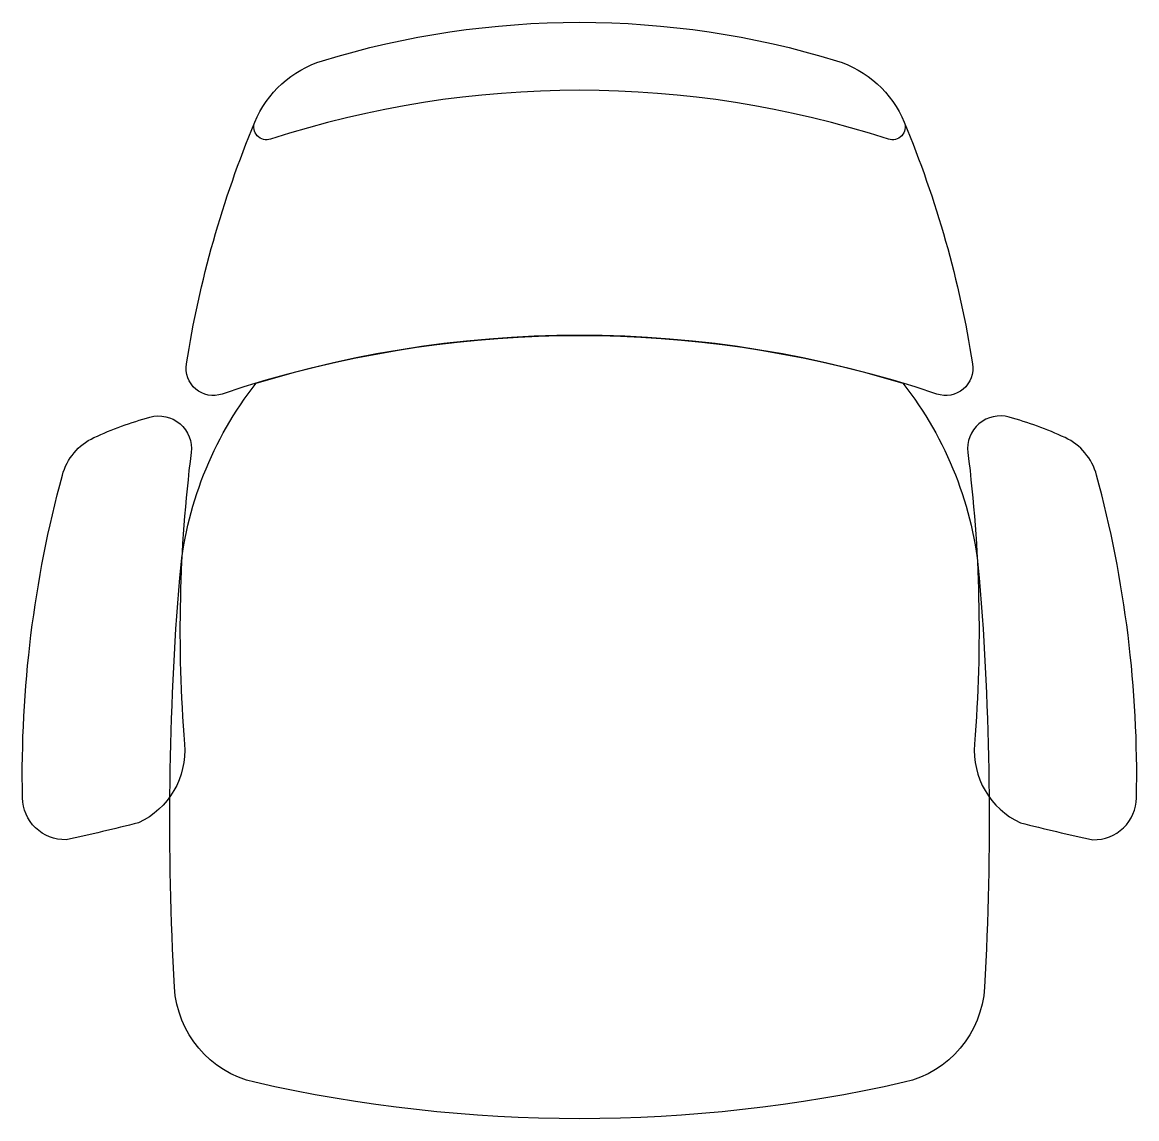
# Model space of a CAD drawing. Header units: millimetres. Extents: x -307 to 307, y -302 to 302.
import ezdxf

# ---------------------------------------------------------------- set-up
doc = ezdxf.new("R2010")
doc.units = ezdxf.units.MM
doc.header["$LTSCALE"] = 0.001

msp = doc.modelspace()

# ---------------------------------------------------------------- linework, layer by layer
for points in [[(-197, 97.24, -0.567761), (-216.7, 113.84, -0.059862), (-179, 247.04, -0.224321), (-141.7, 280.94, -0.149405), (141.7, 280.94, -0.224321), (179, 247.04, -0.059862), (216.7, 113.84, -0.567761), (197, 97.24, 0.164102), (-197, 97.24)], [(-170.3, 237.74, -0.642678), (-179, 247.04, -0.224321), (-141.7, 280.94, -0.149405), (141.7, 280.94, -0.224321), (179, 247.04, -0.642678), (170.3, 237.74, 0.157903), (-170.3, 237.74)], [(-179, -282.06, -0.334655), (-223.3, -229.66, -0.034623), (-220.4, -3.96, -0.147077), (-178.3, 103.24, -0.147789), (178.3, 103.24, -0.147077), (220.4, -3.96, -0.034623), (223.3, -229.66, -0.334655), (179, -282.06, -0.112061), (-179, -282.06)], [(-285.1, 52.54, -0.221641), (-267.7, 73.24, -0.040686), (-236.8, 84.54, -0.534276), (-214.1, 65.04, 0.051327), (-217.8, -95.66, -0.313481), (-243.1, -139.06, -0.01033), (-283.1, -148.36, -0.415569), (-307.1, -125.26, -0.071013), (-285.1, 52.54)], [(285.1, 52.54, 0.221641), (267.7, 73.24, 0.040686), (236.8, 84.54, 0.534276), (214.1, 65.04, -0.051327), (217.8, -95.66, 0.313481), (243.1, -139.06, 0.01033), (283.1, -148.36, 0.415569), (307.1, -125.26, 0.071013), (285.1, 52.54)]]:
    msp.add_lwpolyline(points, format="xyb")

doc.saveas('drawing.dxf')
